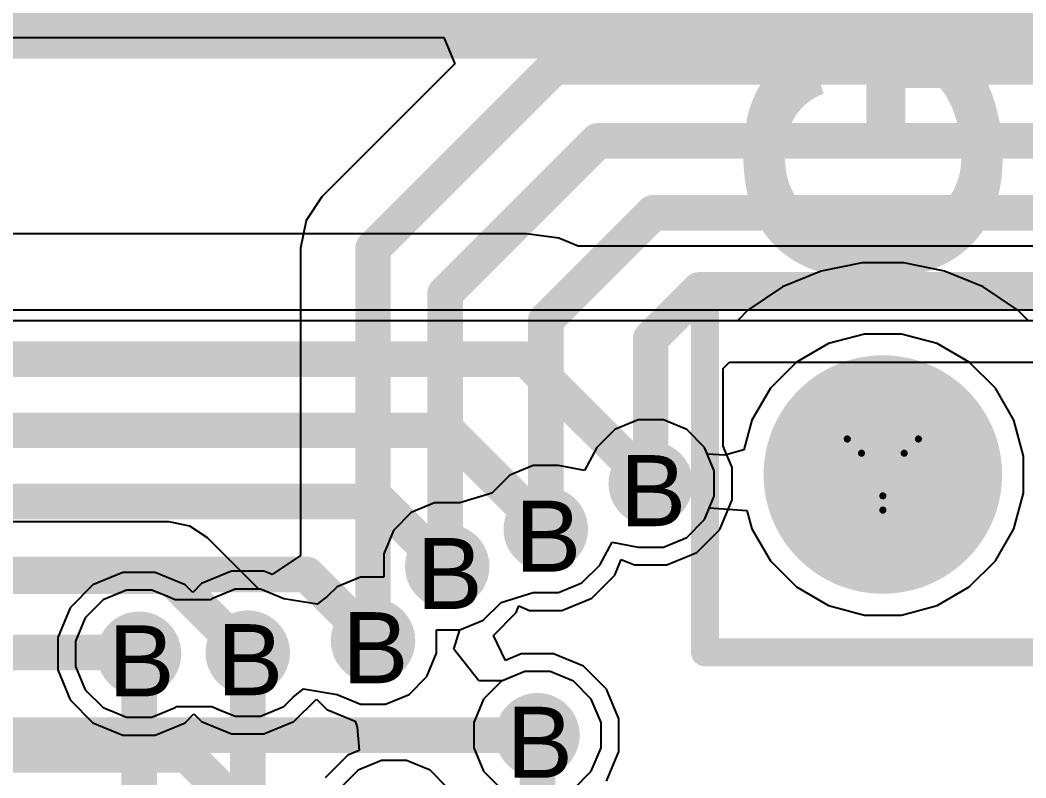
# Model space of a CAD drawing. Header units: inches. Extents: x 0 to 5379, y 0 to 5429.
# Drawn here: x 232.11 to 239.3, y 144.03 to 149.44 of the extents above; entities that cross this region are included whole.
import ezdxf

# ---------------------------------------------------------------- set-up
doc = ezdxf.new("R2010")
doc.units = ezdxf.units.IN
for name, color, linetype in [('Bottom Layer', 5, 'Continuous'), ('Bottom Solder', 6, 'Continuous'), ('Drill Drawing', 1, 'Continuous'), ('GND01', 16, 'Continuous'), ('GND02', 76, 'Continuous'), ('Multi-Layer', 9, 'Continuous'), ('Pad Holes', 156, 'Continuous'), ('PWR', 156, 'Continuous'), ('SIG 01', 90, 'Continuous'), ('Top Layer', 1, 'Continuous'), ('Top Overlay', 2, 'Continuous'), ('Top Solder', 216, 'Continuous'), ('Via Holes', 16, 'Continuous')]:
    doc.layers.add(name, color=color, linetype=linetype)
doc.styles.add('Arial', font='', dxfattribs={"height": 0.2})
doc.styles.add('Arial_Bold', font='', dxfattribs={"height": 0.2})
doc.styles.get('Arial').set_extended_font_data('Arial')
doc.styles.get('Arial_Bold').set_extended_font_data('Arial', bold=True)

# ---------------------------------------------------------------- blocks, each defined once
blk = doc.blocks.new('HDR1X3__809')
at = {"layer": 'Bottom Layer'}
h = blk.add_hatch(color=5, dxfattribs=at)
edge = h.paths.add_edge_path()
edge.add_arc((5.08, 0), 0.75, 0, 360)
at = {"layer": 'Bottom Solder'}
h = blk.add_hatch(color=6, dxfattribs=at)
edge = h.paths.add_edge_path()
edge.add_arc((5.08, 0), 0.8516, 0, 360)
at = {"layer": 'GND01'}
h = blk.add_hatch(color=16, dxfattribs=at)
edge = h.paths.add_edge_path()
edge.add_arc((5.08, 0), 0.75, 0, 360)
at = {"layer": 'GND02'}
h = blk.add_hatch(color=76, dxfattribs=at)
edge = h.paths.add_edge_path()
edge.add_arc((5.08, 0), 0.75, 0, 360)
at = {"layer": 'Multi-Layer'}
h = blk.add_hatch(color=9, dxfattribs=at)
edge = h.paths.add_edge_path()
edge.add_arc((5.08, 0), 0.75, 0, 360)
at = {"layer": 'Pad Holes'}
h = blk.add_hatch(color=7, dxfattribs=at)
edge = h.paths.add_edge_path()
edge.add_arc((5.08, 0), 0.45, 0, 360)
at = {"layer": 'PWR'}
h = blk.add_hatch(color=156, dxfattribs=at)
edge = h.paths.add_edge_path()
edge.add_arc((5.08, 0), 0.75, 0, 360)
at = {"layer": 'SIG 01'}
h = blk.add_hatch(color=90, dxfattribs=at)
edge = h.paths.add_edge_path()
edge.add_arc((5.08, 0), 0.75, 0, 360)
at = {"layer": 'Top Layer'}
h = blk.add_hatch(color=1, dxfattribs=at)
edge = h.paths.add_edge_path()
edge.add_arc((5.08, 0), 0.75, 0, 360)
at = {"layer": 'Top Solder'}
h = blk.add_hatch(color=216, dxfattribs=at)
edge = h.paths.add_edge_path()
edge.add_arc((5.08, 0), 0.8516, 0, 360)
at = {"layer": 'Top Overlay'}
for points in [[(6.35, 1.27, 0.2, 0.2, 0), (-1.27, 1.27, 0.2, 0.2, 0)], [(6.35, 1.27, 0.2, 0.2, 0), (6.35, -1.27, 0.2, 0.2, 0)], [(6.35, -1.27, 0.2, 0.2, 0), (-1.27, -1.27, 0.2, 0.2, 0)]]:
    blk.add_lwpolyline(points, format="xyseb", dxfattribs=at)
for points in [[(6.3, 1.27, 0.1, 0.1, 1), (6.4, 1.27, 0.1, 0.1, 1)], [(6.3, 1.27, 0.1, 0.1, 1), (6.4, 1.27, 0.1, 0.1, 1)], [(6.3, -1.27, 0.1, 0.1, 1), (6.4, -1.27, 0.1, 0.1, 1)], [(6.3, -1.27, 0.1, 0.1, 1), (6.4, -1.27, 0.1, 0.1, 1)]]:
    blk.add_lwpolyline(points, format="xyseb", close=True, dxfattribs=at)

msp = doc.modelspace()

# ---------------------------------------------------------------- hatches: boundary and pattern name
at = {"layer": 'Bottom Layer'}
h = msp.add_hatch(color=5, dxfattribs=at)
edge = h.paths.add_edge_path()
edge.add_arc((236.6171, 146.1311), 0.2, 0, 360)
h = msp.add_hatch(color=5, dxfattribs=at)
edge = h.paths.add_edge_path()
edge.add_arc((235.8678, 145.8058), 0.2, 0, 360)
h = msp.add_hatch(color=5, dxfattribs=at)
edge = h.paths.add_edge_path()
edge.add_arc((235.1642, 145.539), 0.2, 0, 360)
h = msp.add_hatch(color=5, dxfattribs=at)
edge = h.paths.add_edge_path()
edge.add_arc((234.634, 145.0088), 0.2, 0, 360)
h = msp.add_hatch(color=5, dxfattribs=at)
edge = h.paths.add_edge_path()
edge.add_arc((232.9633, 144.9151), 0.2, 0, 360)
h = msp.add_hatch(color=5, dxfattribs=at)
edge = h.paths.add_edge_path()
edge.add_arc((233.7393, 144.9232), 0.2, 0, 360)
h = msp.add_hatch(color=5, dxfattribs=at)
edge = h.paths.add_edge_path()
edge.add_arc((235.8083, 144.3334), 0.2, 0, 360)
at = {"layer": 'Bottom Solder'}
msp.add_hatch(color=6, dxfattribs=at).paths.add_polyline_path([(191.3214, 149.1657), (306.197, 149.1657), (306.197, 156.5518), (191.3214, 156.5518)])
h = msp.add_hatch(color=6, dxfattribs=at)
edge = h.paths.add_edge_path()
edge.add_arc((236.6171, 146.1311), 0.3016, 0, 360)
h = msp.add_hatch(color=6, dxfattribs=at)
edge = h.paths.add_edge_path()
edge.add_arc((235.8678, 145.8058), 0.3016, 0, 360)
h = msp.add_hatch(color=6, dxfattribs=at)
edge = h.paths.add_edge_path()
edge.add_arc((235.1642, 145.539), 0.3016, 0, 360)
h = msp.add_hatch(color=6, dxfattribs=at)
edge = h.paths.add_edge_path()
edge.add_arc((234.634, 145.0088), 0.3016, 0, 360)
h = msp.add_hatch(color=6, dxfattribs=at)
edge = h.paths.add_edge_path()
edge.add_arc((232.9633, 144.9151), 0.3016, 0, 360)
h = msp.add_hatch(color=6, dxfattribs=at)
edge = h.paths.add_edge_path()
edge.add_arc((233.7393, 144.9232), 0.3016, 0, 360)
h = msp.add_hatch(color=6, dxfattribs=at)
edge = h.paths.add_edge_path()
edge.add_arc((235.8083, 144.3334), 0.3016, 0, 360)
at = {"layer": 'GND01'}
h = msp.add_hatch(color=16, dxfattribs=at)
edge = h.paths.add_edge_path()
edge.add_arc((236.6171, 146.1311), 0.2, 0, 360)
h = msp.add_hatch(color=16, dxfattribs=at)
edge = h.paths.add_edge_path()
edge.add_arc((235.8678, 145.8058), 0.2, 0, 360)
h = msp.add_hatch(color=16, dxfattribs=at)
edge = h.paths.add_edge_path()
edge.add_arc((235.1642, 145.539), 0.2, 0, 360)
h = msp.add_hatch(color=16, dxfattribs=at)
edge = h.paths.add_edge_path()
edge.add_arc((234.634, 145.0088), 0.2, 0, 360)
h = msp.add_hatch(color=16, dxfattribs=at)
edge = h.paths.add_edge_path()
edge.add_arc((232.9633, 144.9151), 0.2, 0, 360)
h = msp.add_hatch(color=16, dxfattribs=at)
edge = h.paths.add_edge_path()
edge.add_arc((233.7393, 144.9232), 0.2, 0, 360)
h = msp.add_hatch(color=16, dxfattribs=at)
edge = h.paths.add_edge_path()
edge.add_arc((235.8083, 144.3334), 0.2, 0, 360)
at = {"layer": 'GND02'}
h = msp.add_hatch(color=76, dxfattribs=at)
edge = h.paths.add_edge_path()
edge.add_arc((236.6171, 146.1311), 0.2, 0, 360)
h = msp.add_hatch(color=76, dxfattribs=at)
edge = h.paths.add_edge_path()
edge.add_arc((235.8678, 145.8058), 0.2, 0, 360)
h = msp.add_hatch(color=76, dxfattribs=at)
edge = h.paths.add_edge_path()
edge.add_arc((235.1642, 145.539), 0.2, 0, 360)
h = msp.add_hatch(color=76, dxfattribs=at)
edge = h.paths.add_edge_path()
edge.add_arc((234.634, 145.0088), 0.2, 0, 360)
h = msp.add_hatch(color=76, dxfattribs=at)
edge = h.paths.add_edge_path()
edge.add_arc((232.9633, 144.9151), 0.2, 0, 360)
h = msp.add_hatch(color=76, dxfattribs=at)
edge = h.paths.add_edge_path()
edge.add_arc((233.7393, 144.9232), 0.2, 0, 360)
h = msp.add_hatch(color=76, dxfattribs=at)
edge = h.paths.add_edge_path()
edge.add_arc((235.8083, 144.3334), 0.2, 0, 360)
at = {"layer": 'PWR'}
h = msp.add_hatch(color=156, dxfattribs=at)
edge = h.paths.add_edge_path()
edge.add_arc((236.6171, 146.1311), 0.2, 0, 360)
h = msp.add_hatch(color=156, dxfattribs=at)
edge = h.paths.add_edge_path()
edge.add_arc((235.8678, 145.8058), 0.2, 0, 360)
h = msp.add_hatch(color=156, dxfattribs=at)
edge = h.paths.add_edge_path()
edge.add_arc((235.1642, 145.539), 0.2, 0, 360)
h = msp.add_hatch(color=156, dxfattribs=at)
edge = h.paths.add_edge_path()
edge.add_arc((234.634, 145.0088), 0.2, 0, 360)
h = msp.add_hatch(color=156, dxfattribs=at)
edge = h.paths.add_edge_path()
edge.add_arc((232.9633, 144.9151), 0.2, 0, 360)
h = msp.add_hatch(color=156, dxfattribs=at)
edge = h.paths.add_edge_path()
edge.add_arc((233.7393, 144.9232), 0.2, 0, 360)
h = msp.add_hatch(color=156, dxfattribs=at)
edge = h.paths.add_edge_path()
edge.add_arc((235.8083, 144.3334), 0.2, 0, 360)
at = {"layer": 'SIG 01'}
h = msp.add_hatch(color=90, dxfattribs=at)
edge = h.paths.add_edge_path()
edge.add_arc((236.6171, 146.1311), 0.2, 0, 360)
h = msp.add_hatch(color=90, dxfattribs=at)
edge = h.paths.add_edge_path()
edge.add_arc((235.8678, 145.8058), 0.2, 0, 360)
h = msp.add_hatch(color=90, dxfattribs=at)
edge = h.paths.add_edge_path()
edge.add_arc((235.1642, 145.539), 0.2, 0, 360)
h = msp.add_hatch(color=90, dxfattribs=at)
edge = h.paths.add_edge_path()
edge.add_arc((234.634, 145.0088), 0.2, 0, 360)
h = msp.add_hatch(color=90, dxfattribs=at)
edge = h.paths.add_edge_path()
edge.add_arc((232.9633, 144.9151), 0.2, 0, 360)
h = msp.add_hatch(color=90, dxfattribs=at)
edge = h.paths.add_edge_path()
edge.add_arc((233.7393, 144.9232), 0.2, 0, 360)
h = msp.add_hatch(color=90, dxfattribs=at)
edge = h.paths.add_edge_path()
edge.add_arc((235.8083, 144.3334), 0.2, 0, 360)
at = {"layer": 'Top Layer'}
h = msp.add_hatch(color=1, dxfattribs=at)
edge = h.paths.add_edge_path()
edge.add_arc((236.6171, 146.1311), 0.2, 0, 360)
h = msp.add_hatch(color=1, dxfattribs=at)
edge = h.paths.add_edge_path()
edge.add_arc((235.8678, 145.8058), 0.2, 0, 360)
h = msp.add_hatch(color=1, dxfattribs=at)
edge = h.paths.add_edge_path()
edge.add_arc((235.1642, 145.539), 0.2, 0, 360)
h = msp.add_hatch(color=1, dxfattribs=at)
edge = h.paths.add_edge_path()
edge.add_arc((234.634, 145.0088), 0.2, 0, 360)
h = msp.add_hatch(color=1, dxfattribs=at)
edge = h.paths.add_edge_path()
edge.add_arc((232.9633, 144.9151), 0.2, 0, 360)
h = msp.add_hatch(color=1, dxfattribs=at)
edge = h.paths.add_edge_path()
edge.add_arc((233.7393, 144.9232), 0.2, 0, 360)
h = msp.add_hatch(color=1, dxfattribs=at)
edge = h.paths.add_edge_path()
edge.add_arc((235.8083, 144.3334), 0.2, 0, 360)
at = {"layer": 'Top Solder'}
h = msp.add_hatch(color=216, dxfattribs=at)
edge = h.paths.add_edge_path()
edge.add_arc((236.6171, 146.1311), 0.3016, 0, 360)
h = msp.add_hatch(color=216, dxfattribs=at)
edge = h.paths.add_edge_path()
edge.add_arc((235.8678, 145.8058), 0.3016, 0, 360)
h = msp.add_hatch(color=216, dxfattribs=at)
edge = h.paths.add_edge_path()
edge.add_arc((235.1642, 145.539), 0.3016, 0, 360)
h = msp.add_hatch(color=216, dxfattribs=at)
edge = h.paths.add_edge_path()
edge.add_arc((234.634, 145.0088), 0.3016, 0, 360)
h = msp.add_hatch(color=216, dxfattribs=at)
edge = h.paths.add_edge_path()
edge.add_arc((232.9633, 144.9151), 0.3016, 0, 360)
h = msp.add_hatch(color=216, dxfattribs=at)
edge = h.paths.add_edge_path()
edge.add_arc((233.7393, 144.9232), 0.3016, 0, 360)
h = msp.add_hatch(color=216, dxfattribs=at)
edge = h.paths.add_edge_path()
edge.add_arc((235.8083, 144.3334), 0.3016, 0, 360)
at = {"layer": 'Via Holes'}
h = msp.add_hatch(color=7, dxfattribs=at)
edge = h.paths.add_edge_path()
edge.add_arc((236.6171, 146.1311), 0.1, 0, 360)
h = msp.add_hatch(color=7, dxfattribs=at)
edge = h.paths.add_edge_path()
edge.add_arc((235.8678, 145.8058), 0.1, 0, 360)
h = msp.add_hatch(color=7, dxfattribs=at)
edge = h.paths.add_edge_path()
edge.add_arc((235.1642, 145.539), 0.1, 0, 360)
h = msp.add_hatch(color=7, dxfattribs=at)
edge = h.paths.add_edge_path()
edge.add_arc((234.634, 145.0088), 0.1, 0, 360)
h = msp.add_hatch(color=7, dxfattribs=at)
edge = h.paths.add_edge_path()
edge.add_arc((233.7393, 144.9232), 0.1, 0, 360)
h = msp.add_hatch(color=7, dxfattribs=at)
edge = h.paths.add_edge_path()
edge.add_arc((232.9633, 144.9151), 0.1, 0, 360)
h = msp.add_hatch(color=7, dxfattribs=at)
edge = h.paths.add_edge_path()
edge.add_arc((235.8083, 144.3334), 0.1, 0, 360)

# ---------------------------------------------------------------- linework, layer by layer
at = {"layer": 'Bottom Layer'}
for p, q in [((238.1262, 147.7073), (237.834, 147.6492)), ((238.424, 147.7073), (238.1262, 147.7073)), ((238.7161, 147.6492), (238.424, 147.7073)), ((237.834, 147.6492), (237.5589, 147.5352)), ((238.9913, 147.5352), (238.7161, 147.6492)), ((237.5589, 147.5352), (237.3112, 147.3698)), ((239.2389, 147.3698), (238.9913, 147.5352)), ((237.3112, 147.3698), (237.2361, 147.2946)), ((239.3141, 147.2946), (239.2389, 147.3698)), ((244.6274, 147.2946), (206.883, 147.2946)), ((237.2361, 147.2946), (206.883, 147.2946))]:
    msp.add_line(p, q, dxfattribs=at)
for points in [[(215.258, 144.1927, 0.254, 0.254, 0), (233.3039, 144.1927, 0.254, 0.254, 0)], [(233.3039, 144.1927, 0.254, 0.254, 0), (234.784, 142.7126, 0.254, 0.254, 0)]]:
    msp.add_lwpolyline(points, format="xyseb", dxfattribs=at)
msp.add_lwpolyline([(233.2404, 144.1927, 0.127, 0.127, 1), (233.3674, 144.1927, 0.127, 0.127, 1)], format="xyseb", close=True, dxfattribs=at)
msp.add_lwpolyline([(233.2404, 144.1927, 0.127, 0.127, 1), (233.3674, 144.1927, 0.127, 0.127, 1)], format="xyseb", close=True, dxfattribs=at)
at = {"layer": 'Drill Drawing'}
for points in [[(238.0211, 146.4493, 0.0508, 0.0508, 0), (238.5291, 146.4493, 0.0508, 0.0508, 0)], [(238.0211, 146.4493, 0.0508, 0.0508, 0), (238.2751, 145.9413, 0.0508, 0.0508, 0)], [(238.2751, 145.9413, 0.0508, 0.0508, 0), (238.5291, 146.4493, 0.0508, 0.0508, 0)], [(238.1227, 146.3477, 0.0508, 0.0508, 0), (238.4275, 146.3477, 0.0508, 0.0508, 0)], [(238.1227, 146.3477, 0.0508, 0.0508, 0), (238.2751, 146.0429, 0.0508, 0.0508, 0)], [(238.2751, 146.0429, 0.0508, 0.0508, 0), (238.4275, 146.3477, 0.0508, 0.0508, 0)]]:
    msp.add_lwpolyline(points, format="xyseb", dxfattribs=at)
for points in [[(238.0084, 146.4493, 0.0254, 0.0254, 1), (238.0338, 146.4493, 0.0254, 0.0254, 1)], [(238.0084, 146.4493, 0.0254, 0.0254, 1), (238.0338, 146.4493, 0.0254, 0.0254, 1)], [(238.5164, 146.4493, 0.0254, 0.0254, 1), (238.5418, 146.4493, 0.0254, 0.0254, 1)], [(238.5164, 146.4493, 0.0254, 0.0254, 1), (238.5418, 146.4493, 0.0254, 0.0254, 1)], [(238.11, 146.3477, 0.0254, 0.0254, 1), (238.1354, 146.3477, 0.0254, 0.0254, 1)], [(238.11, 146.3477, 0.0254, 0.0254, 1), (238.1354, 146.3477, 0.0254, 0.0254, 1)], [(238.4148, 146.3477, 0.0254, 0.0254, 1), (238.4402, 146.3477, 0.0254, 0.0254, 1)], [(238.4148, 146.3477, 0.0254, 0.0254, 1), (238.4402, 146.3477, 0.0254, 0.0254, 1)], [(238.2624, 146.0429, 0.0254, 0.0254, 1), (238.2878, 146.0429, 0.0254, 0.0254, 1)], [(238.2624, 146.0429, 0.0254, 0.0254, 1), (238.2878, 146.0429, 0.0254, 0.0254, 1)], [(238.2624, 145.9413, 0.0254, 0.0254, 1), (238.2878, 145.9413, 0.0254, 0.0254, 1)], [(238.2624, 145.9413, 0.0254, 0.0254, 1), (238.2878, 145.9413, 0.0254, 0.0254, 1)]]:
    msp.add_lwpolyline(points, format="xyseb", close=True, dxfattribs=at)
at = {"layer": 'GND01'}
for p, q in [((236.5268, 146.5851), (236.36, 146.516)), ((236.7074, 146.5851), (236.5268, 146.5851)), ((236.8743, 146.516), (236.7074, 146.5851)), ((236.36, 146.516), (236.2322, 146.3882)), ((237.002, 146.3882), (236.8743, 146.516)), ((236.2322, 146.3882), (236.1436, 146.225)), ((237.0711, 146.2214), (237.002, 146.3882)), ((235.7775, 146.2598), (235.6107, 146.1907)), ((235.9581, 146.2598), (235.7775, 146.2598)), ((236.1436, 146.225), (235.9581, 146.2598)), ((235.6107, 146.1907), (235.4829, 146.063)), ((237.0711, 146.0408), (237.0711, 146.2214)), ((235.4829, 146.063), (235.2545, 145.993)), ((237.002, 145.8739), (237.0711, 146.0408)), ((235.0739, 145.993), (234.907, 145.9239)), ((235.2545, 145.993), (235.0739, 145.993)), ((234.907, 145.9239), (234.7793, 145.7962)), ((236.8743, 145.7462), (237.002, 145.8739)), ((234.7793, 145.7962), (234.7102, 145.6294)), ((236.7074, 145.6771), (236.8743, 145.7462)), ((236.2527, 145.5486), (236.3413, 145.7118)), ((236.3413, 145.7118), (236.5268, 145.6771)), ((236.5268, 145.6771), (236.7074, 145.6771)), ((234.7102, 145.6294), (234.7102, 145.4628)), ((236.125, 145.4209), (236.2527, 145.5486)), ((234.5437, 145.4628), (234.3768, 145.3937)), ((234.7102, 145.4628), (234.5437, 145.4628)), ((234.3768, 145.3937), (234.3098, 145.3266)), ((235.9581, 145.3518), (236.125, 145.4209)), ((232.873, 145.3691), (232.7061, 145.3)), ((233.0536, 145.3691), (232.873, 145.3691)), ((233.1651, 145.3229), (233.0536, 145.3691)), ((233.2205, 145.3), (233.1651, 145.3229)), ((233.649, 145.3772), (233.4821, 145.3081)), ((233.8296, 145.3772), (233.649, 145.3772)), ((233.9964, 145.3081), (233.8296, 145.3772)), ((234.3098, 145.3266), (234.2357, 145.2683)), ((235.5491, 145.2819), (235.7775, 145.3518)), ((235.7775, 145.3518), (235.9581, 145.3518)), ((232.7061, 145.3), (232.5784, 145.1723)), ((233.4738, 145.2998), (233.2205, 145.3)), ((233.4821, 145.3081), (233.4738, 145.2998)), ((234.2357, 145.2683), (233.9964, 145.3081)), ((235.4214, 145.1542), (235.5491, 145.2819)), ((232.5784, 145.1723), (232.5093, 145.0054)), ((235.2545, 145.085), (235.4214, 145.1542)), ((235.088, 144.9185), (235.088, 145.085)), ((235.088, 145.085), (235.2545, 145.085)), ((232.5093, 145.0054), (232.5093, 144.8248)), ((235.0189, 144.7517), (235.088, 144.9185)), ((232.5093, 144.8248), (232.5784, 144.6579)), ((234.8912, 144.624), (235.0189, 144.7517)), ((235.718, 144.7874), (235.5511, 144.7183)), ((235.8986, 144.7874), (235.718, 144.7874)), ((236.0654, 144.7183), (235.8986, 144.7874)), ((234.0635, 144.6054), (234.1376, 144.6638)), ((234.1376, 144.6638), (234.3769, 144.624)), ((235.5511, 144.7183), (235.4234, 144.5906)), ((236.1931, 144.5906), (236.0654, 144.7183)), ((232.5784, 144.6579), (232.7061, 144.5302)), ((233.9964, 144.5383), (234.0635, 144.6054)), ((234.3769, 144.624), (234.5437, 144.5548)), ((234.7243, 144.5548), (234.8912, 144.624)), ((232.7061, 144.5302), (232.873, 144.4611)), ((233.0536, 144.4611), (233.2205, 144.5302)), ((233.2205, 144.5302), (233.2288, 144.5386)), ((233.2288, 144.5386), (233.4821, 144.5383)), ((233.4821, 144.5383), (233.5375, 144.5154)), ((233.8296, 144.4692), (233.9964, 144.5383)), ((234.5437, 144.5548), (234.7243, 144.5548)), ((235.4234, 144.5906), (235.3543, 144.4237)), ((236.2623, 144.4237), (236.1931, 144.5906)), ((232.873, 144.4611), (233.0536, 144.4611)), ((233.5375, 144.5154), (233.649, 144.4692)), ((233.649, 144.4692), (233.8296, 144.4692)), ((235.3543, 144.4237), (235.3543, 144.2431)), ((236.2623, 144.2431), (236.2623, 144.4237)), ((235.3543, 144.2431), (235.4234, 144.0762)), ((236.1931, 144.0762), (236.2623, 144.2431)), ((234.6937, 144.1524), (234.5268, 144.0833)), ((234.8743, 144.1524), (234.6937, 144.1524)), ((235.0411, 144.0833), (234.8743, 144.1524)), ((234.5268, 144.0833), (234.3991, 143.9556)), ((235.1689, 143.9556), (235.0411, 144.0833)), ((235.4234, 144.0762), (235.5511, 143.9485)), ((236.0654, 143.9485), (236.1931, 144.0762))]:
    msp.add_line(p, q, dxfattribs=at)
at = {"layer": 'GND02'}
for p, q in [((236.5268, 146.5851), (236.36, 146.516)), ((236.7074, 146.5851), (236.5268, 146.5851)), ((236.8743, 146.516), (236.7074, 146.5851)), ((236.36, 146.516), (236.2322, 146.3882)), ((237.002, 146.3882), (236.8743, 146.516)), ((236.2322, 146.3882), (236.1436, 146.225)), ((237.0711, 146.2214), (237.002, 146.3882)), ((235.7775, 146.2598), (235.6107, 146.1907)), ((235.9581, 146.2598), (235.7775, 146.2598)), ((236.1436, 146.225), (235.9581, 146.2598)), ((235.6107, 146.1907), (235.4829, 146.063)), ((237.0711, 146.0408), (237.0711, 146.2214)), ((235.4829, 146.063), (235.2545, 145.993)), ((237.002, 145.8739), (237.0711, 146.0408)), ((235.0739, 145.993), (234.907, 145.9239)), ((235.2545, 145.993), (235.0739, 145.993)), ((234.907, 145.9239), (234.7793, 145.7962)), ((236.8743, 145.7462), (237.002, 145.8739)), ((234.7793, 145.7962), (234.7102, 145.6294)), ((236.7074, 145.6771), (236.8743, 145.7462)), ((236.2527, 145.5486), (236.3413, 145.7118)), ((236.3413, 145.7118), (236.5268, 145.6771)), ((236.5268, 145.6771), (236.7074, 145.6771)), ((234.7102, 145.6294), (234.7102, 145.4628)), ((236.125, 145.4209), (236.2527, 145.5486)), ((234.5437, 145.4628), (234.3768, 145.3937)), ((234.7102, 145.4628), (234.5437, 145.4628)), ((234.3768, 145.3937), (234.3098, 145.3266)), ((235.9581, 145.3518), (236.125, 145.4209)), ((232.873, 145.3691), (232.7061, 145.3)), ((233.0536, 145.3691), (232.873, 145.3691)), ((233.1651, 145.3229), (233.0536, 145.3691)), ((233.2205, 145.3), (233.1651, 145.3229)), ((233.649, 145.3772), (233.4821, 145.3081)), ((233.8296, 145.3772), (233.649, 145.3772)), ((233.9964, 145.3081), (233.8296, 145.3772)), ((234.3098, 145.3266), (234.2357, 145.2683)), ((235.5491, 145.2819), (235.7775, 145.3518)), ((235.7775, 145.3518), (235.9581, 145.3518)), ((232.7061, 145.3), (232.5784, 145.1723)), ((233.4738, 145.2998), (233.2205, 145.3)), ((233.4821, 145.3081), (233.4738, 145.2998)), ((234.2357, 145.2683), (233.9964, 145.3081)), ((235.4214, 145.1542), (235.5491, 145.2819)), ((232.5784, 145.1723), (232.5093, 145.0054)), ((235.2545, 145.085), (235.4214, 145.1542)), ((235.088, 144.9185), (235.088, 145.085)), ((235.088, 145.085), (235.2545, 145.085)), ((232.5093, 145.0054), (232.5093, 144.8248)), ((235.0189, 144.7517), (235.088, 144.9185)), ((232.5093, 144.8248), (232.5784, 144.6579)), ((234.8912, 144.624), (235.0189, 144.7517)), ((235.718, 144.7874), (235.5511, 144.7183)), ((235.8986, 144.7874), (235.718, 144.7874)), ((236.0654, 144.7183), (235.8986, 144.7874)), ((234.0635, 144.6054), (234.1376, 144.6638)), ((234.1376, 144.6638), (234.3769, 144.624)), ((235.5511, 144.7183), (235.4234, 144.5906)), ((236.1931, 144.5906), (236.0654, 144.7183)), ((232.5784, 144.6579), (232.7061, 144.5302)), ((233.9964, 144.5383), (234.0635, 144.6054)), ((234.3769, 144.624), (234.5437, 144.5548)), ((234.7243, 144.5548), (234.8912, 144.624)), ((232.7061, 144.5302), (232.873, 144.4611)), ((233.0536, 144.4611), (233.2205, 144.5302)), ((233.2205, 144.5302), (233.2288, 144.5386)), ((233.2288, 144.5386), (233.4821, 144.5383)), ((233.4821, 144.5383), (233.5375, 144.5154)), ((233.8296, 144.4692), (233.9964, 144.5383)), ((234.5437, 144.5548), (234.7243, 144.5548)), ((235.4234, 144.5906), (235.3543, 144.4237)), ((236.2623, 144.4237), (236.1931, 144.5906)), ((232.873, 144.4611), (233.0536, 144.4611)), ((233.5375, 144.5154), (233.649, 144.4692)), ((233.649, 144.4692), (233.8296, 144.4692)), ((235.3543, 144.4237), (235.3543, 144.2431)), ((236.2623, 144.2431), (236.2623, 144.4237)), ((235.3543, 144.2431), (235.4234, 144.0762)), ((236.1931, 144.0762), (236.2623, 144.2431)), ((234.6937, 144.1524), (234.5268, 144.0833)), ((234.8743, 144.1524), (234.6937, 144.1524)), ((235.0411, 144.0833), (234.8743, 144.1524)), ((234.5268, 144.0833), (234.3991, 143.9556)), ((235.1689, 143.9556), (235.0411, 144.0833)), ((235.4234, 144.0762), (235.5511, 143.9485)), ((236.0654, 143.9485), (236.1931, 144.0762))]:
    msp.add_line(p, q, dxfattribs=at)
at = {"layer": 'PWR'}
for p, q in [((238.1429, 147.1993), (237.8875, 147.1309)), ((238.4072, 147.1993), (238.1429, 147.1993)), ((238.6626, 147.1309), (238.4072, 147.1993)), ((237.8875, 147.1309), (237.6586, 146.9987)), ((238.8915, 146.9987), (238.6626, 147.1309)), ((237.6586, 146.9987), (237.4717, 146.8118)), ((239.0785, 146.8118), (238.8915, 146.9987)), ((237.4717, 146.8118), (237.3395, 146.5828)), ((239.2106, 146.5828), (239.0785, 146.8118)), ((236.5268, 146.5851), (236.36, 146.516)), ((236.7074, 146.5851), (236.5268, 146.5851)), ((236.8743, 146.516), (236.7074, 146.5851)), ((237.3395, 146.5828), (237.2833, 146.373)), ((239.2791, 146.3275), (239.2106, 146.5828)), ((236.36, 146.516), (236.2322, 146.3882)), ((237.002, 146.3882), (236.8743, 146.516)), ((236.2322, 146.3882), (236.1436, 146.225)), ((237.0221, 146.3397), (237.002, 146.3882)), ((237.147, 146.3336), (237.0221, 146.3397)), ((237.2833, 146.373), (237.147, 146.3336)), ((239.2791, 146.0631), (239.2791, 146.3275)), ((235.7775, 146.2598), (235.6107, 146.1907)), ((235.9581, 146.2598), (235.7775, 146.2598)), ((236.1436, 146.225), (235.9581, 146.2598)), ((235.6107, 146.1907), (235.4829, 146.063)), ((235.4829, 146.063), (235.2545, 145.993)), ((239.2106, 145.8078), (239.2791, 146.0631)), ((235.0739, 145.993), (234.907, 145.9239)), ((235.2545, 145.993), (235.0739, 145.993)), ((237.002, 145.8739), (237.0365, 145.9572)), ((237.0365, 145.9572), (237.3042, 145.9396)), ((234.907, 145.9239), (234.7793, 145.7962)), ((237.3042, 145.9396), (237.3395, 145.8078)), ((233.1777, 145.8572), (216.5908, 145.8572)), ((233.3264, 145.8276), (233.1777, 145.8572)), ((233.4524, 145.7434), (233.3264, 145.8276)), ((236.8743, 145.7462), (237.002, 145.8739)), ((233.8186, 145.3772), (233.4524, 145.7434)), ((234.7793, 145.7962), (234.7102, 145.6294)), ((236.7074, 145.6771), (236.8743, 145.7462)), ((237.3395, 145.8078), (237.4717, 145.5788)), ((239.0785, 145.5788), (239.2106, 145.8078)), ((236.2527, 145.5486), (236.3413, 145.7118)), ((236.3413, 145.7118), (236.5268, 145.6771)), ((236.5268, 145.6771), (236.7074, 145.6771)), ((234.7102, 145.6294), (234.7102, 145.4628)), ((236.125, 145.4209), (236.2527, 145.5486)), ((237.4717, 145.5788), (237.6586, 145.3919)), ((238.8915, 145.3919), (239.0785, 145.5788)), ((234.5437, 145.4628), (234.3768, 145.3937)), ((234.7102, 145.4628), (234.5437, 145.4628)), ((234.3768, 145.3937), (234.3098, 145.3266)), ((235.9581, 145.3518), (236.125, 145.4209)), ((237.6586, 145.3919), (237.8875, 145.2597)), ((238.6626, 145.2597), (238.8915, 145.3919)), ((233.8296, 145.3772), (233.8186, 145.3772)), ((233.9964, 145.3081), (233.8296, 145.3772)), ((234.3098, 145.3266), (234.2357, 145.2683)), ((235.5491, 145.2819), (235.7775, 145.3518)), ((235.7775, 145.3518), (235.9581, 145.3518)), ((234.2357, 145.2683), (233.9964, 145.3081)), ((235.4214, 145.1542), (235.5491, 145.2819)), ((237.8875, 145.2597), (238.1429, 145.1913)), ((238.4072, 145.1913), (238.6626, 145.2597)), ((238.1429, 145.1913), (238.4072, 145.1913)), ((235.2545, 145.085), (235.4214, 145.1542)), ((235.2107, 144.9466), (235.2545, 145.085)), ((235.3889, 144.7219), (235.2107, 144.9466)), ((235.718, 144.7874), (235.5597, 144.7219)), ((235.8986, 144.7874), (235.718, 144.7874)), ((236.0654, 144.7183), (235.8986, 144.7874)), ((235.5597, 144.7219), (235.3889, 144.7219)), ((236.1931, 144.5906), (236.0654, 144.7183)), ((236.2623, 144.4237), (236.1931, 144.5906)), ((236.2623, 144.2431), (236.2623, 144.4237)), ((236.1931, 144.0762), (236.2623, 144.2431)), ((236.0654, 143.9485), (236.1931, 144.0762))]:
    msp.add_line(p, q, dxfattribs=at)
for points in [[(216.5908, 145.4687, 0.254, 0.254, 0), (233.1777, 145.4687, 0.254, 0.254, 0)], [(233.1777, 145.4687, 0.254, 0.254, 0), (233.7233, 144.9232, 0.254, 0.254, 0)], [(216.9018, 144.9232, 0.254, 0.254, 0), (232.9392, 144.9232, 0.254, 0.254, 0)], [(232.9392, 144.9232, 0.254, 0.254, 0), (232.9473, 144.9151, 0.254, 0.254, 0)], [(217.2047, 144.3334, 0.254, 0.254, 0), (235.7923, 144.3334, 0.254, 0.254, 0)]]:
    msp.add_lwpolyline(points, format="xyseb", dxfattribs=at)
for points in [[(233.1142, 145.4687, 0.127, 0.127, 1), (233.2412, 145.4687, 0.127, 0.127, 1)], [(233.1142, 145.4687, 0.127, 0.127, 1), (233.2412, 145.4687, 0.127, 0.127, 1)], [(232.8757, 144.9232, 0.127, 0.127, 1), (233.0027, 144.9232, 0.127, 0.127, 1)], [(232.8757, 144.9232, 0.127, 0.127, 1), (233.0027, 144.9232, 0.127, 0.127, 1)], [(232.8838, 144.9151, 0.127, 0.127, 1), (233.0108, 144.9151, 0.127, 0.127, 1)], [(233.6598, 144.9232, 0.127, 0.127, 1), (233.7868, 144.9232, 0.127, 0.127, 1)], [(235.7288, 144.3334, 0.127, 0.127, 1), (235.8558, 144.3334, 0.127, 0.127, 1)]]:
    msp.add_lwpolyline(points, format="xyseb", close=True, dxfattribs=at)
at = {"layer": 'SIG 01'}
for p, q in [((229.9575, 149.3166), (235.1403, 149.3166)), ((235.1403, 149.3166), (235.218, 149.1289)), ((235.218, 149.1289), (234.2678, 148.1787)), ((234.2678, 148.1787), (234.1555, 148.0106)), ((234.1555, 148.0106), (234.1161, 147.8124)), ((234.1161, 147.8124), (234.1161, 145.616)), ((237.1351, 146.9526), (237.1796, 146.9972)), ((237.1796, 146.9972), (239.7416, 146.9972)), ((237.1351, 146.3988), (237.1351, 146.9526)), ((237.1981, 146.2466), (237.1351, 146.3988)), ((237.1981, 146.0155), (237.1981, 146.2466)), ((237.1097, 145.802), (237.1981, 146.0155)), ((236.9462, 145.6385), (237.1097, 145.802)), ((234.1161, 145.616), (233.9129, 145.4802)), ((236.7327, 145.5501), (236.9462, 145.6385)), ((236.3604, 145.4767), (236.407, 145.5892)), ((236.407, 145.5892), (236.5016, 145.5501)), ((236.5016, 145.5501), (236.7327, 145.5501)), ((232.8477, 145.4961), (232.6342, 145.4077)), ((233.0789, 145.4961), (232.8477, 145.4961)), ((233.2924, 145.4077), (233.0789, 145.4961)), ((233.6237, 145.5042), (233.4102, 145.4158)), ((233.8548, 145.5042), (233.6237, 145.5042)), ((233.9129, 145.4802), (233.8548, 145.5042)), ((236.1969, 145.3132), (236.3604, 145.4767)), ((232.6342, 145.4077), (232.4707, 145.2442)), ((233.3472, 145.3528), (233.2924, 145.4077)), ((233.4102, 145.4158), (233.3472, 145.3528)), ((235.9834, 145.2248), (236.1969, 145.3132)), ((232.4707, 145.2442), (232.3823, 145.0307)), ((235.6568, 145.2099), (235.676, 145.2564)), ((235.676, 145.2564), (235.7523, 145.2248)), ((235.4933, 145.0465), (235.6568, 145.2099)), ((235.7523, 145.2248), (235.9834, 145.2248)), ((232.3823, 145.0307), (232.3823, 144.7996)), ((235.5801, 144.8678), (235.4933, 145.0465)), ((235.6927, 144.9144), (235.5801, 144.8678)), ((235.9238, 144.9144), (235.6927, 144.9144)), ((236.1374, 144.826), (235.9238, 144.9144)), ((236.3008, 144.6625), (236.1374, 144.826)), ((232.3823, 144.7996), (232.4707, 144.586)), ((234.0684, 144.4307), (234.2295, 144.5917)), ((234.2295, 144.5917), (234.3049, 144.5163)), ((236.3893, 144.449), (236.3008, 144.6625)), ((232.4707, 144.586), (232.6342, 144.4226)), ((233.2924, 144.4226), (233.3553, 144.4855)), ((233.3553, 144.4855), (233.4102, 144.4307)), ((234.3049, 144.5163), (234.5071, 144.4325)), ((236.3893, 144.2178), (236.3893, 144.449)), ((232.6342, 144.4226), (232.8477, 144.3341)), ((233.0789, 144.3341), (233.2924, 144.4226)), ((233.4102, 144.4307), (233.6237, 144.3422)), ((233.8548, 144.3422), (234.0684, 144.4307)), ((234.5071, 144.4325), (234.5217, 144.3901)), ((234.5217, 144.3901), (234.5362, 144.2246)), ((232.8477, 144.3341), (233.0789, 144.3341)), ((233.6237, 144.3422), (233.8548, 144.3422)), ((234.4549, 144.191), (234.2914, 144.0275)), ((234.5362, 144.2246), (234.4549, 144.191)), ((236.3008, 144.0043), (236.3893, 144.2178))]:
    msp.add_line(p, q, dxfattribs=at)
for points in [[(234.634, 147.8124, 0.254, 0.254, 0), (235.9295, 149.1079, 0.254, 0.254, 0)], [(235.9295, 149.1079, 0.254, 0.254, 0), (245.1973, 149.1079, 0.254, 0.254, 0)], [(235.1487, 147.4886, 0.254, 0.254, 0), (236.2395, 148.5794, 0.254, 0.254, 0)], [(236.2395, 148.5794, 0.254, 0.254, 0), (244.8901, 148.5794, 0.254, 0.254, 0)], [(235.8678, 147.298, 0.254, 0.254, 0), (236.6355, 148.0657, 0.254, 0.254, 0)], [(236.6355, 148.0657, 0.254, 0.254, 0), (244.5395, 148.0657, 0.254, 0.254, 0)], [(234.634, 145.0088, 0.254, 0.254, 0), (234.634, 147.8124, 0.254, 0.254, 0)], [(235.1487, 145.5546, 0.254, 0.254, 0), (235.1487, 147.4886, 0.254, 0.254, 0)], [(236.6171, 147.1672, 0.254, 0.254, 0), (236.9651, 147.5151, 0.254, 0.254, 0)], [(236.9651, 147.5151, 0.254, 0.254, 0), (244.3176, 147.5151, 0.254, 0.254, 0)], [(235.8678, 145.8058, 0.254, 0.254, 0), (235.8678, 147.298, 0.254, 0.254, 0)], [(236.6171, 146.1311, 0.254, 0.254, 0), (236.6171, 147.1672, 0.254, 0.254, 0)], [(235.1487, 145.5546, 0.254, 0.254, 0), (235.1642, 145.539, 0.254, 0.254, 0)]]:
    msp.add_lwpolyline(points, format="xyseb", dxfattribs=at)
for points in [[(235.866, 149.1079, 0.127, 0.127, 1), (235.993, 149.1079, 0.127, 0.127, 1)], [(235.866, 149.1079, 0.127, 0.127, 1), (235.993, 149.1079, 0.127, 0.127, 1)], [(236.176, 148.5794, 0.127, 0.127, 1), (236.303, 148.5794, 0.127, 0.127, 1)], [(236.176, 148.5794, 0.127, 0.127, 1), (236.303, 148.5794, 0.127, 0.127, 1)], [(236.572, 148.0657, 0.127, 0.127, 1), (236.699, 148.0657, 0.127, 0.127, 1)], [(236.572, 148.0657, 0.127, 0.127, 1), (236.699, 148.0657, 0.127, 0.127, 1)], [(234.5705, 147.8124, 0.127, 0.127, 1), (234.6975, 147.8124, 0.127, 0.127, 1)], [(234.5705, 147.8124, 0.127, 0.127, 1), (234.6975, 147.8124, 0.127, 0.127, 1)], [(235.0852, 147.4886, 0.127, 0.127, 1), (235.2122, 147.4886, 0.127, 0.127, 1)], [(235.0852, 147.4886, 0.127, 0.127, 1), (235.2122, 147.4886, 0.127, 0.127, 1)], [(236.9016, 147.5151, 0.127, 0.127, 1), (237.0286, 147.5151, 0.127, 0.127, 1)], [(236.9016, 147.5151, 0.127, 0.127, 1), (237.0286, 147.5151, 0.127, 0.127, 1)], [(235.8043, 147.298, 0.127, 0.127, 1), (235.9313, 147.298, 0.127, 0.127, 1)], [(235.8043, 147.298, 0.127, 0.127, 1), (235.9313, 147.298, 0.127, 0.127, 1)], [(236.5536, 147.1672, 0.127, 0.127, 1), (236.6806, 147.1672, 0.127, 0.127, 1)], [(236.5536, 147.1672, 0.127, 0.127, 1), (236.6806, 147.1672, 0.127, 0.127, 1)], [(236.5536, 146.1311, 0.127, 0.127, 1), (236.6806, 146.1311, 0.127, 0.127, 1)], [(235.8043, 145.8058, 0.127, 0.127, 1), (235.9313, 145.8058, 0.127, 0.127, 1)], [(235.0852, 145.5546, 0.127, 0.127, 1), (235.2122, 145.5546, 0.127, 0.127, 1)], [(235.0852, 145.5546, 0.127, 0.127, 1), (235.2122, 145.5546, 0.127, 0.127, 1)], [(235.1007, 145.539, 0.127, 0.127, 1), (235.2277, 145.539, 0.127, 0.127, 1)], [(234.5705, 145.0088, 0.127, 0.127, 1), (234.6975, 145.0088, 0.127, 0.127, 1)]]:
    msp.add_lwpolyline(points, format="xyseb", close=True, dxfattribs=at)
at = {"layer": 'Top Layer'}
for p, q in [((235.7294, 147.9155), (222.8298, 147.9155)), ((235.9615, 147.8849), (235.7294, 147.9155)), ((236.0989, 147.828), (235.9615, 147.8849)), ((240.8046, 147.828), (236.0989, 147.828)), ((301.9806, 147.3708), (0.381, 147.3708))]:
    msp.add_line(p, q, dxfattribs=at)
for points in [[(222.8298, 147.0188, 0.254, 0.254, 0), (235.7294, 147.0188, 0.254, 0.254, 0)], [(235.7294, 147.0188, 0.254, 0.254, 0), (236.6171, 146.1311, 0.254, 0.254, 0)], [(223.0402, 146.5108, 0.254, 0.254, 0), (235.1628, 146.5108, 0.254, 0.254, 0)], [(235.1628, 146.5108, 0.254, 0.254, 0), (235.8678, 145.8058, 0.254, 0.254, 0)], [(223.2506, 146.0028, 0.254, 0.254, 0), (234.6836, 146.0028, 0.254, 0.254, 0)], [(234.6836, 146.0028, 0.254, 0.254, 0), (235.1474, 145.539, 0.254, 0.254, 0)], [(223.5097, 145.4817, 0.254, 0.254, 0), (234.1612, 145.4817, 0.254, 0.254, 0)], [(234.1612, 145.4817, 0.254, 0.254, 0), (234.634, 145.0088, 0.254, 0.254, 0)], [(235.1474, 145.539, 0.254, 0.254, 0), (235.1642, 145.539, 0.254, 0.254, 0)], [(232.9632, 144.915, 0.254, 0.254, 0), (232.9633, 144.9151, 0.254, 0.254, 0)], [(232.9632, 142.4241, 0.254, 0.254, 0), (232.9632, 144.915, 0.254, 0.254, 0)], [(233.7393, 143.1076, 0.254, 0.254, 0), (233.7393, 144.9232, 0.254, 0.254, 0)], [(235.8083, 141.7106, 0.254, 0.254, 0), (235.8083, 144.3334, 0.254, 0.254, 0)]]:
    msp.add_lwpolyline(points, format="xyseb", dxfattribs=at)
for points in [[(235.6659, 147.0188, 0.127, 0.127, 1), (235.7929, 147.0188, 0.127, 0.127, 1)], [(235.6659, 147.0188, 0.127, 0.127, 1), (235.7929, 147.0188, 0.127, 0.127, 1)], [(235.0993, 146.5108, 0.127, 0.127, 1), (235.2263, 146.5108, 0.127, 0.127, 1)], [(235.0993, 146.5108, 0.127, 0.127, 1), (235.2263, 146.5108, 0.127, 0.127, 1)], [(236.5536, 146.1311, 0.127, 0.127, 1), (236.6806, 146.1311, 0.127, 0.127, 1)], [(234.6201, 146.0028, 0.127, 0.127, 1), (234.7471, 146.0028, 0.127, 0.127, 1)], [(234.6201, 146.0028, 0.127, 0.127, 1), (234.7471, 146.0028, 0.127, 0.127, 1)], [(235.8043, 145.8058, 0.127, 0.127, 1), (235.9313, 145.8058, 0.127, 0.127, 1)], [(234.0977, 145.4817, 0.127, 0.127, 1), (234.2247, 145.4817, 0.127, 0.127, 1)], [(234.0977, 145.4817, 0.127, 0.127, 1), (234.2247, 145.4817, 0.127, 0.127, 1)], [(235.0839, 145.539, 0.127, 0.127, 1), (235.2109, 145.539, 0.127, 0.127, 1)], [(235.0839, 145.539, 0.127, 0.127, 1), (235.2109, 145.539, 0.127, 0.127, 1)], [(235.1007, 145.539, 0.127, 0.127, 1), (235.2277, 145.539, 0.127, 0.127, 1)], [(234.5705, 145.0088, 0.127, 0.127, 1), (234.6975, 145.0088, 0.127, 0.127, 1)], [(232.8997, 144.915, 0.127, 0.127, 1), (233.0267, 144.915, 0.127, 0.127, 1)], [(232.8997, 144.915, 0.127, 0.127, 1), (233.0267, 144.915, 0.127, 0.127, 1)], [(232.8998, 144.9151, 0.127, 0.127, 1), (233.0268, 144.9151, 0.127, 0.127, 1)], [(233.6758, 144.9232, 0.127, 0.127, 1), (233.8028, 144.9232, 0.127, 0.127, 1)], [(235.7448, 144.3334, 0.127, 0.127, 1), (235.8718, 144.3334, 0.127, 0.127, 1)]]:
    msp.add_lwpolyline(points, format="xyseb", close=True, dxfattribs=at)

# ---------------------------------------------------------------- block references
at = {"rotation": 180}
msp.add_blockref('HDR1X3__809', (243.3551, 146.1953), dxfattribs=at)

# ---------------------------------------------------------------- texts
at = {"layer": 'Drill Drawing', "style": 'Arial'}
for p in [(236.3971, 145.8264), (235.6478, 145.5011), (234.9441, 145.2343), (234.4139, 144.7041), (232.7432, 144.6104), (233.5192, 144.6185), (235.5882, 144.0287)]:
    msp.add_text('B', height=0.508, dxfattribs=at).set_placement(p)
at = {"layer": 'Top Overlay', "style": 'Arial_Bold'}
msp.add_text('GND', height=1.8, rotation=90, dxfattribs=at).set_placement((239.1056, 147.4878))

doc.saveas('drawing.dxf')
